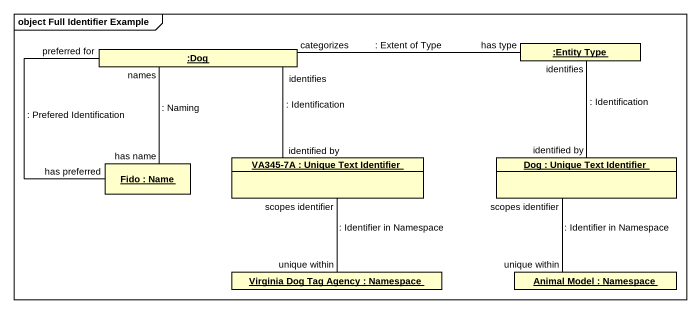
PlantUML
@startuml
mainframe object Full Identifier Example
hide circle
hide empty members
object ":Dog" as Dog
object ":Entity Type" as Entity_Type
object "Fido : Name" as Fido
object "VA345-7A : Unique Text Identifier" as VA345_7A
object "Dog : Unique Text Identifier" as Dog_2
object "Virginia Dog Tag Agency : Namespace" as Virginia_Dog_Tag_Agency
object "Animal Model : Namespace" as Animal_Model
Dog -- Fido : preferred for\n: Prefered Identification\nhas preferred
Entity_Type -left- Dog : : Extent of Type\nhas type\ncategorizes
Fido -up- Dog : names\n: Naming\nhas name
VA345_7A -up- Dog : identifies\n: Identification\nidentified by
VA345_7A -- Virginia_Dog_Tag_Agency : scopes identifier\n: Identifier in Namespace\nunique within
Dog_2 -up- Entity_Type : identifies\n: Identification\nidentified by
Dog_2 -- Animal_Model : scopes identifier\n: Identifier in Namespace\nunique within
@enduml
